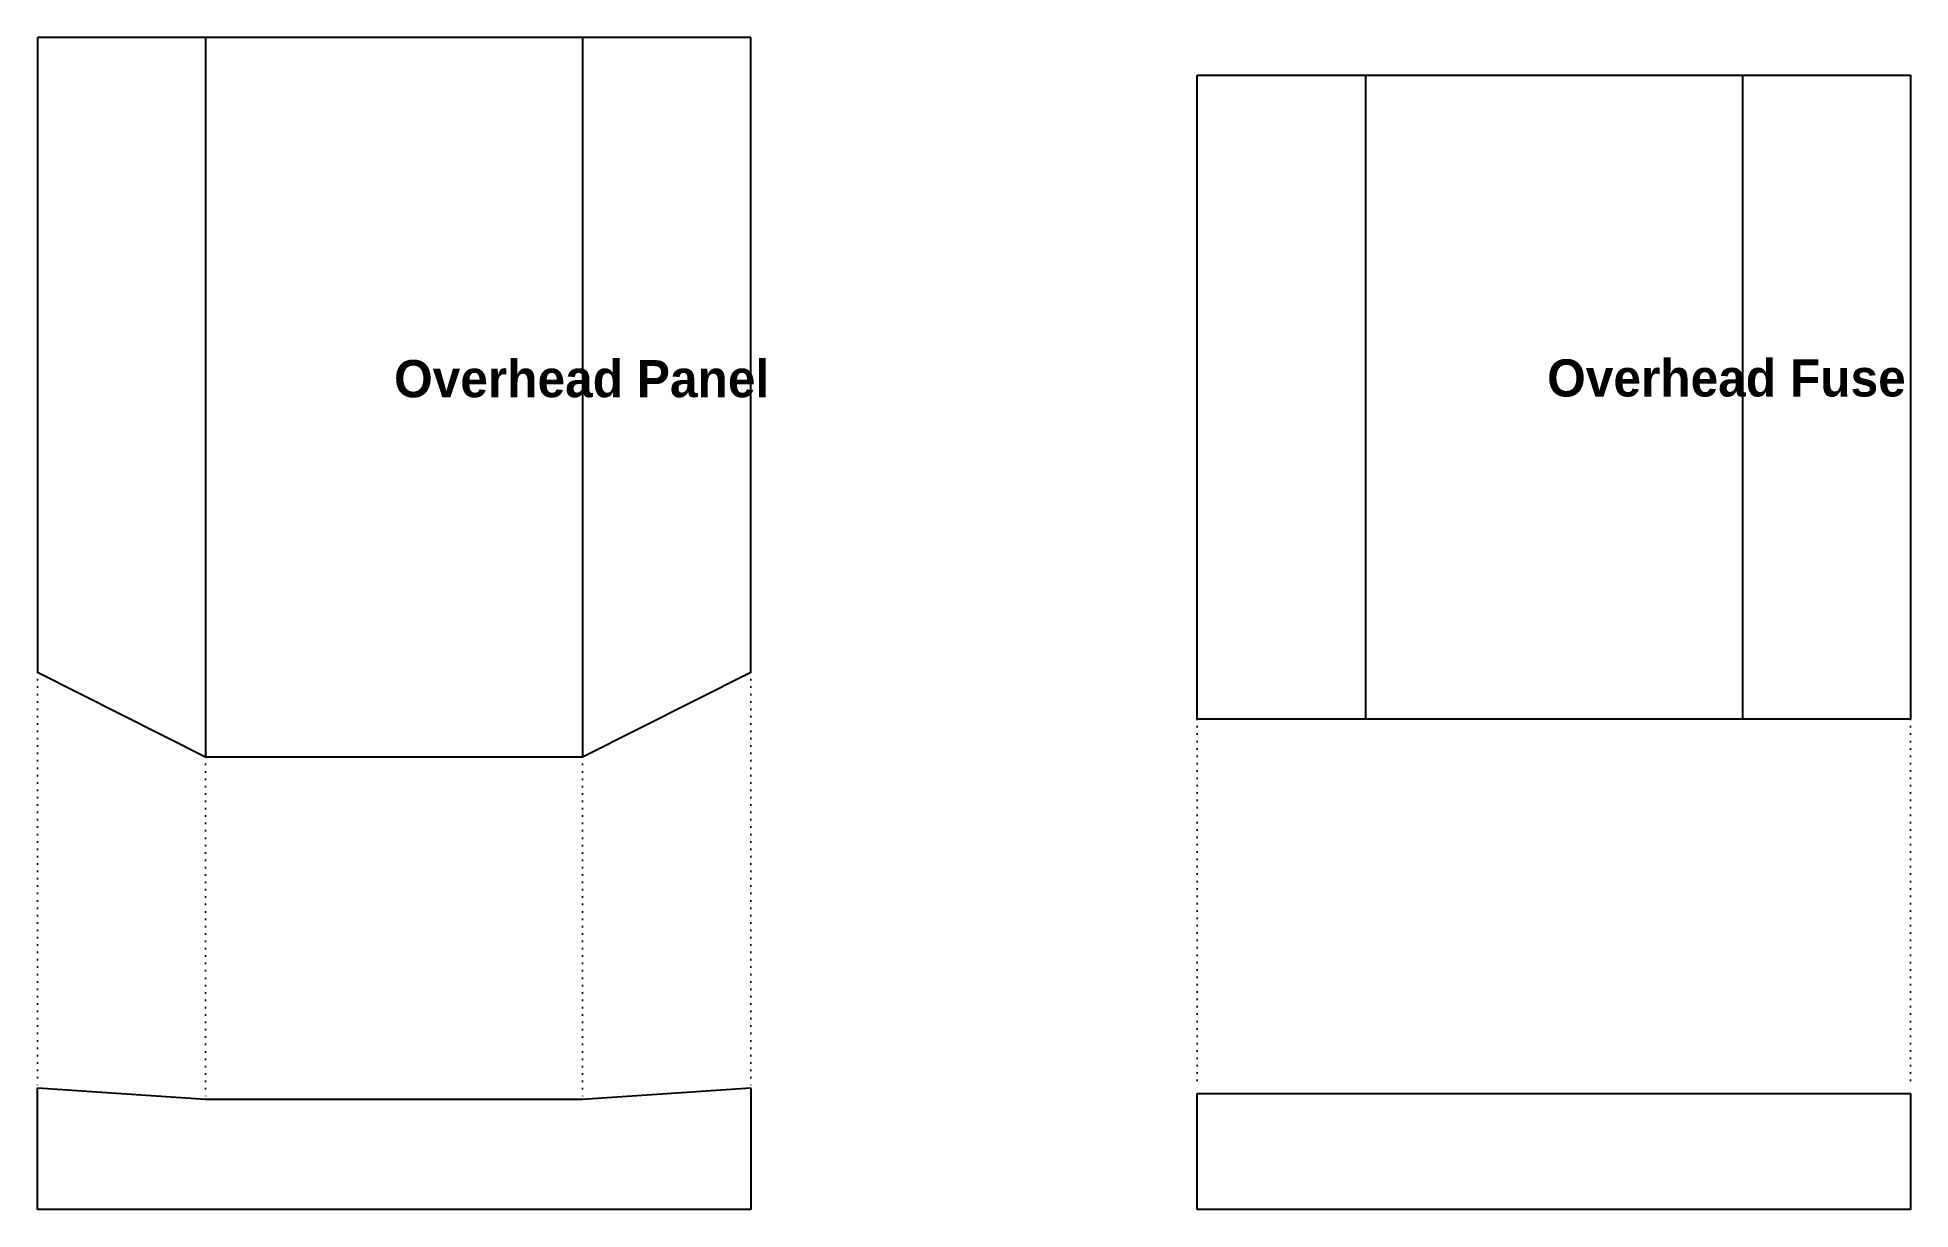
# Model space of a CAD drawing. Header units: millimetres. Extents: x -308 to 1308, y -700 to 310.
import ezdxf

# ---------------------------------------------------------------- set-up
doc = ezdxf.new("R2010")
doc.units = ezdxf.units.MM
doc.linetypes.add('DOT', pattern=[6.35, 0.1, -6.25])
doc.layers.get('0').update_dxf_attribs({"lineweight": 25, "true_color": 0xffffff})
doc.layers.add('copylines', color=7, linetype='DOT', lineweight=25, true_color=0x000000)
doc.styles.add('textstyle0', font='')
doc.styles.add('textstyle1', font='')
doc.styles.get('textstyle0').set_extended_font_data('Andale Mono', bold=True)
doc.styles.get('textstyle1').set_extended_font_data('Andale Mono', bold=True)

msp = doc.modelspace()

# ---------------------------------------------------------------- linework, layer by layer
for p, q in [((-307.5, 310), (-307.5, -237)), ((307.5, 310), (-307.5, 310)), ((-162.5, 310), (-162.5, -310)), ((162.5, 310), (162.5, -310)), ((307.5, -237), (307.5, 310)), ((692.5, 277.5), (1307.5, 277.5)), ((692.5, -277.5), (692.5, 277.5)), ((837.5, 277.5), (837.5, -277.5)), ((1162.5, 277.5), (1162.5, -277.5)), ((1307.5, 277.5), (1307.5, -277.5)), ((-307.5, -237), (-162.5, -310)), ((162.5, -310), (307.5, -237)), ((1307.5, -277.5), (692.5, -277.5)), ((-162.5, -310), (162.5, -310)), ((-307.5, -595), (-162.5, -605)), ((-307.5, -700), (-307.5, -595)), ((162.5, -605), (307.5, -595)), ((307.5, -595), (307.5, -700)), ((-162.5, -605), (162.5, -605)), ((692.5, -600), (1307.5, -600)), ((692.5, -700), (692.5, -600)), ((1307.5, -600), (1307.5, -700)), ((307.5, -700), (-307.5, -700)), ((1307.5, -700), (692.5, -700))]:
    msp.add_line(p, q)
at = {"layer": 'copylines'}
for p, q in [((-307.5, -237), (-307.5, -595)), ((307.5, -237), (307.5, -595)), ((692.5, -277.5), (692.5, -600)), ((1307.5, -277.5), (1307.5, -600)), ((-162.5, -310), (-162.5, -605)), ((162.5, -310), (162.5, -605))]:
    msp.add_line(p, q, dxfattribs=at)

# ---------------------------------------------------------------- texts
for s, style, p in [('Overhead Panel', 'textstyle1', (0, 0)), ('Overhead Fuse', 'textstyle0', (994.2, 0.6))]:
    msp.add_text(s, height=32, dxfattribs=dict(style=style)).set_placement(p)

doc.saveas('drawing.dxf')
